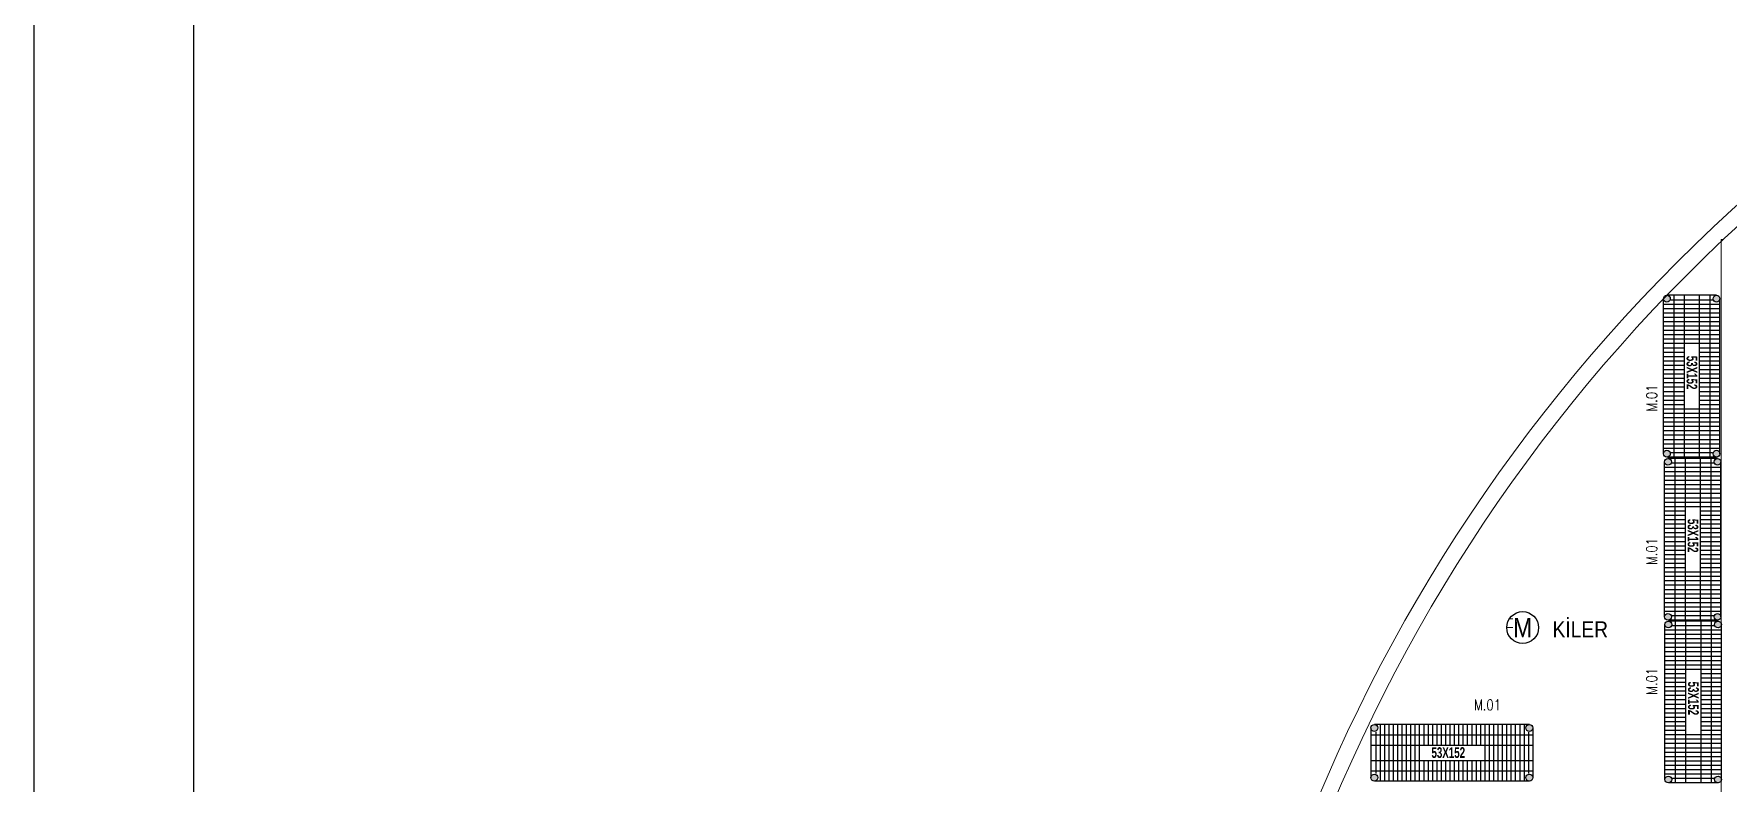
# Model space of a CAD drawing. Extents: x -29316 to 80307, y 54266 to 73016.
# Drawn here: x 19358 to 20950, y 57153 to 57857 of the extents above; entities that cross this region are included whole.
import ezdxf
from ezdxf.enums import TextEntityAlignment as Align

# ---------------------------------------------------------------- set-up
doc = ezdxf.new("R2010")
doc.units = 0
for name, color, linetype, lineweight in [('_BOP-MAHALNO', 7, 'Continuous', 20), ('continious2', 253, 'Continuous', 25), ('duvar', 12, 'Continuous', 18)]:
    doc.layers.add(name, color=color, linetype=linetype, lineweight=lineweight)
for name, color, linetype in [('bosluk', 214, 'Continuous'), ('YAZI_BLM_1', 7, 'Continuous'), ('YAZI_BLM_2', 10, 'Continuous'), ('YRNO', 7, 'Continuous')]:
    doc.layers.add(name, color=color, linetype=linetype)
doc.styles.add('BLM_YAZI', font='stylu.ttf', dxfattribs={"width": 0.8})
doc.styles.add('RomanS', font='romans.shx')
doc.styles.add('style1', font='ARIALNB.TTF', dxfattribs={"height": 15})

# ---------------------------------------------------------------- blocks, each defined once
blk = doc.blocks.new('53x152 tel')
at = {"lineweight": -2}
h = blk.add_hatch(color=256, dxfattribs=at)
h.paths.add_polyline_path([(3.2, 46.6, 1), (-3.2, 46.6, 1)])
h.paths.add_polyline_path([(-3.2, 0, 1), (3.2, 0, 1)])
h = blk.add_hatch(color=256, dxfattribs=at)
h.paths.add_polyline_path([(142.4, 46.6, 1), (148.8, 46.6, 1)])
h.paths.add_polyline_path([(142.4, 0, 1), (148.8, 0, 1)])
for p, q in [((145.6, 49.8), (0, 49.8)), ((-3.2, 46.6), (-3.2, 0)), ((148.8, 46.6), (148.8, 0)), ((145.6, -3.2), (0, -3.2))]:
    blk.add_line(p, q)
for centre in [(0, 46.6), (145.6, 46.6), (0, 0), (145.6, 0)]:
    blk.add_circle(centre, 3.2)
at = {"layer": 'continious2'}
for p, q in [((5.3, 49.8), (5.3, -3.2)), ((9.4, 49.8), (9.4, -3.2)), ((13.5, 49.8), (13.5, -3.2)), ((17.6, 49.8), (17.6, -3.2)), ((21.7, 49.8), (21.7, -3.2)), ((25.8, 49.8), (25.8, -3.2)), ((29.9, 49.8), (29.9, -3.2)), ((34, 49.8), (34, -3.2)), ((38.1, 49.8), (38.1, -3.2)), ((42.2, 49.8), (42.2, -3.2)), ((46.3, 49.8), (46.3, 30.4)), ((50.4, 49.8), (50.4, 30.4)), ((54.5, 49.8), (54.5, 30.4)), ((58.6, 49.8), (58.6, 30.4)), ((62.7, 49.8), (62.7, 30.4)), ((66.8, 49.8), (66.8, 30.4)), ((70.9, 49.8), (70.9, 30.4)), ((75, 49.8), (75, 30.4)), ((79.1, 49.8), (79.1, 30.4)), ((83.2, 49.8), (83.2, 30.4)), ((87.3, 49.8), (87.3, 30.4)), ((91.4, 49.8), (91.4, 30.4)), ((95.5, 49.8), (95.5, 30.4)), ((99.6, 49.8), (99.6, 30.4)), ((103.7, 49.8), (103.7, -3.2)), ((107.8, 49.8), (107.8, -3.2)), ((111.9, 49.8), (111.9, -3.2)), ((116, 49.8), (116, -3.2)), ((120.1, 49.8), (120.1, -3.2)), ((124.2, 49.8), (124.2, -3.2)), ((128.3, 49.8), (128.3, -3.2)), ((132.4, 49.8), (132.4, -3.2)), ((136.5, 49.8), (136.5, -3.2)), ((140.6, 49.8), (140.6, -3.2)), ((-3.2, 40.2), (148.8, 40.2)), ((1.2, 42.7), (1.2, 3.9)), ((144.7, 42.7), (144.7, 3.9)), ((-3.2, 30.4), (148.8, 30.4)), ((-3.2, 16.2), (148.8, 16.2)), ((46.3, 16.2), (46.3, -3.2)), ((50.4, 16.2), (50.4, -3.2)), ((54.5, 16.2), (54.5, -3.2)), ((58.6, 16.2), (58.6, -3.2)), ((62.7, 16.2), (62.7, -3.2)), ((66.8, 16.2), (66.8, -3.2)), ((70.9, 16.2), (70.9, -3.2)), ((75, 16.2), (75, -3.2)), ((79.1, 16.2), (79.1, -3.2)), ((83.2, 16.2), (83.2, -3.2)), ((87.3, 16.2), (87.3, -3.2)), ((91.4, 16.2), (91.4, -3.2)), ((95.5, 16.2), (95.5, -3.2)), ((99.6, 16.2), (99.6, -3.2)), ((-3.2, 6.4), (148.8, 6.4))]:
    blk.add_line(p, q, dxfattribs=at)
at = {"style": 'style1', "width": 0.8}
blk.add_text('53X152', height=10, dxfattribs=at).set_placement((53.6, 18.5))
blk = doc.blocks.new('S.01')
at = {"layer": 'YRNO', "linetype": 'Continuous', "style": 'RomanS', "width": 0.8}
blk.add_attdef('YRNO', text='', height=10, rotation=270, dxfattribs=at).set_placement((38799.2, 66951.9), align=Align.MIDDLE)

msp = doc.modelspace()

# ---------------------------------------------------------------- linework, layer by layer
at = {"layer": '_BOP-MAHALNO'}
for p, q in [((20943.5, 57663.6), (20943.5, 57136.8)), ((20945.7, 57663.6), (20943.5, 57663.6)), ((20744.5, 57307.1), (20747.9, 57307.1)), ((20742.1, 57299.1), (20747.9, 57299.1))]:
    msp.add_line(p, q, dxfattribs=at)
at = {"layer": 'bosluk', "color": 1}
msp.add_lwpolyline([(19358.4, 59066.3), (19358.4, 54266.3), (26158.4, 54266.3), (26158.4, 59066.3)], close=True, dxfattribs=at)
msp.add_lwpolyline([(19508.4, 58916.3), (19508.4, 54416.3), (26008.4, 54416.3), (26008.4, 58916.3), (19508.4, 58916.3)], dxfattribs=at)
at = {"layer": 'duvar', "color": 253, "ltscale": 5, "true_color": 0x9898cc}
for radius in [1565.5, 1550.5]:
    msp.add_arc((22009.5, 56535.6), radius, 124.5121, 235.4879, dxfattribs=at)
at = {"layer": 'YAZI_BLM_1'}
msp.add_circle((20757.1, 57299), 15, dxfattribs=at)

# ---------------------------------------------------------------- block references
at = {"lineweight": -2, "rotation": 270}
for p in [(20892.6, 57607.9), (20893.6, 57454.7), (20894, 57301.9)]:
    msp.add_blockref('53x152 tel', p, dxfattribs=at)
at = {"lineweight": -2}
msp.add_blockref('53x152 tel', (20617.8, 57158.1), dxfattribs=at)
at = {"layer": '_BOP-MAHALNO'}
for p, rotation in [((59677.5, 124466.5), 180), ((59677.5, 124322.4), 180), ((59677.5, 124200.4), 180), ((87676, 18427.2), 89.99999999999999)]:
    msp.add_blockref('S.01', p, dxfattribs=dict(at, rotation=rotation)).add_auto_attribs({'YRNO': 'M.01'})

# ---------------------------------------------------------------- texts
at = {"layer": 'YAZI_BLM_1', "style": 'BLM_YAZI', "width": 0.9}
msp.add_text('KİLER', height=15, dxfattribs=at).set_placement((20785.1, 57289.9))
at = {"layer": 'YAZI_BLM_2', "style": 'BLM_YAZI', "width": 0.9}
msp.add_text('M', height=18, dxfattribs=at).set_placement((20757.1, 57299), align=Align.MIDDLE)

doc.saveas('drawing.dxf')
